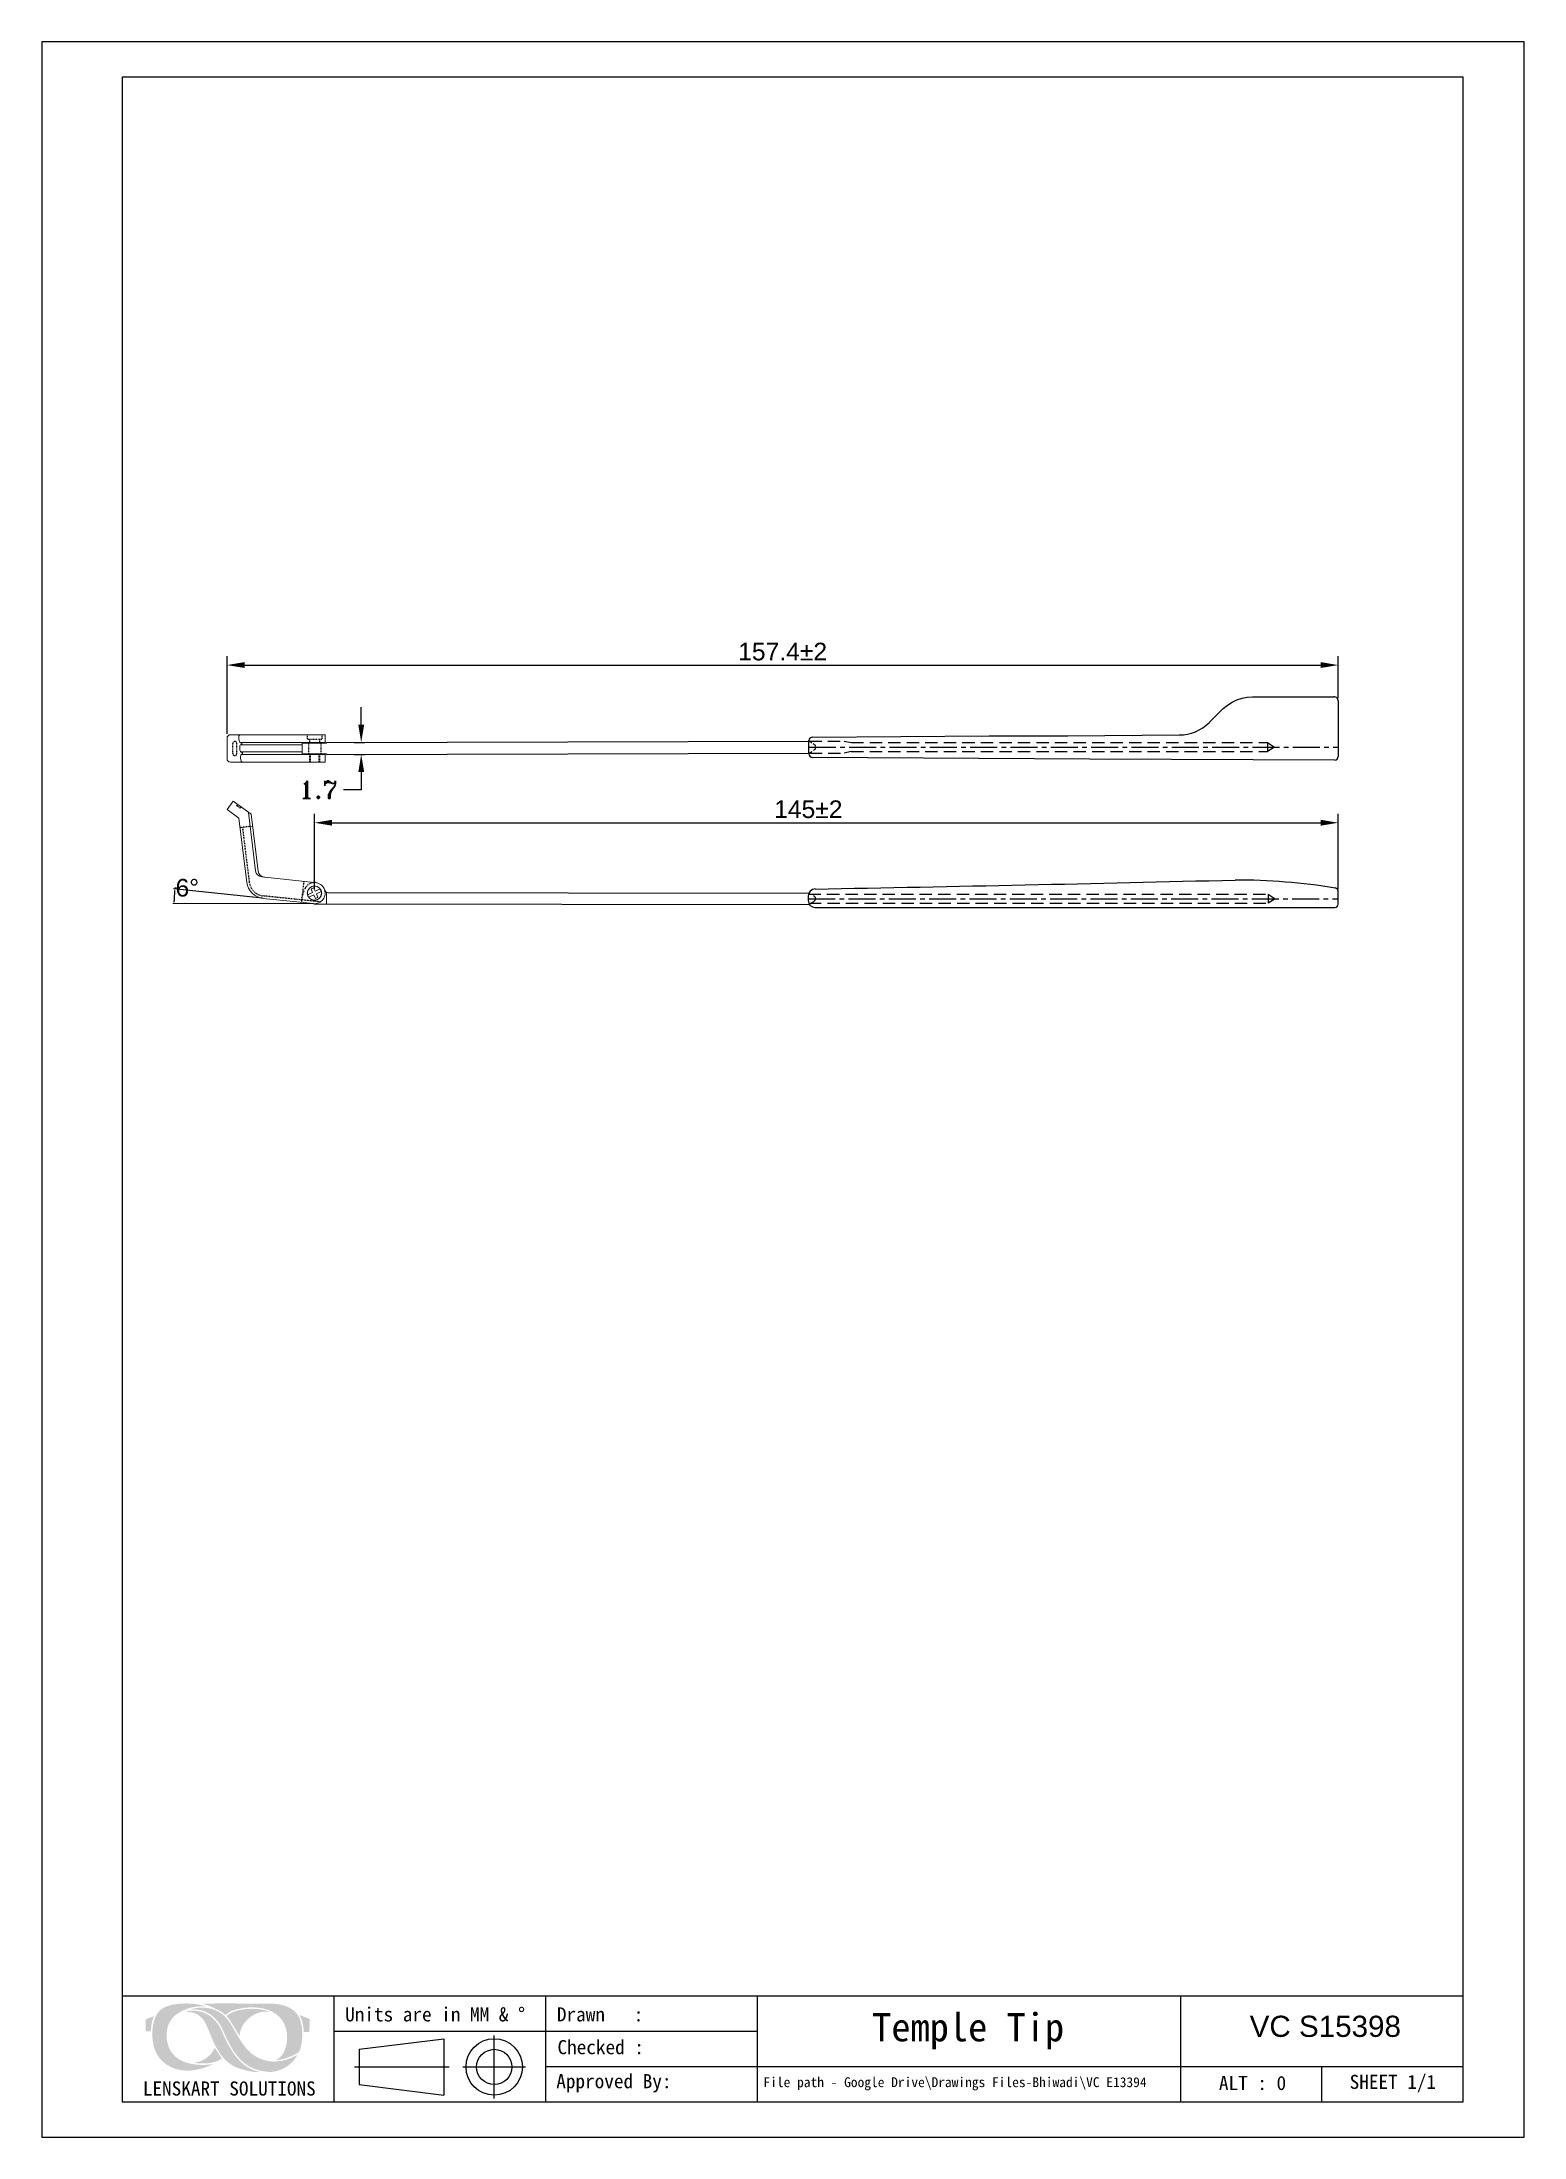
# Model space of a CAD drawing. Header units: inches. Extents: x 27 to 237, y -161 to 136.
import ezdxf

# ---------------------------------------------------------------- set-up
doc = ezdxf.new("R2010")
doc.units = ezdxf.units.IN
doc.header["$MEASUREMENT"] = 0
doc.linetypes.add('CENTER2', pattern=[28.575, 19.05, -3.175, 3.175, -3.175])
doc.linetypes.add('HIDDEN2', pattern=[0.1875, 0.125, -0.0625])
for name, color, linetype in [('Center Line', 2, 'CENTER2'), ('Dimension', 3, 'Continuous'), ('Hidden Line', 1, 'HIDDEN2'), ('图框-线条', 7, 'Continuous')]:
    doc.layers.add(name, color=color, linetype=linetype)
doc.layers.add('绘图层', color=7, linetype='Continuous', lineweight=15)
doc.styles.get("Standard").update_dxf_attribs({"font": 'arial.ttf'})
doc.styles.add('宋体', font='SimSun.ttf')
doc.styles.add('样式 1', font='romant.shx')
doc.dimstyles.new('ISO-25$0', dxfattribs={"dimtxt": 2.5, "dimasz": 2.5, "dimexe": 0.5, "dimexo": 1, "dimgap": 1, "dimtad": 0, "dimtih": 1, "dimtoh": 1, "dimdec": 1, "dimzin": 10, "dimdsep": 46, "dimlunit": 6, "dimtxsty": '样式 1', "dimcen": 0, "dimclrd": 256, "dimclre": 256, "dimclrt": 7, "dimazin": 0, "dimtfac": 1, "dimtdec": 1, "dimtofl": 0, "dimtmove": 0, "dimatfit": 0, "dimfxl": 1, "dimtolj": 1, "dimtzin": 10, "dimarcsym": 0})
doc.dimstyles.get("Standard").update_dxf_attribs({"dimtxt": 0.18, "dimasz": 0.18, "dimexe": 0.18, "dimexo": 0.0625, "dimgap": 0.09, "dimtad": 0, "dimtih": 1, "dimtoh": 1, "dimdec": 4, "dimzin": 0, "dimdsep": 46, "dimtxsty": 'Standard', "dimcen": 0.09, "dimadec": 0, "dimazin": 0, "dimtfac": 1, "dimtdec": 4, "dimtofl": 0, "dimtmove": 0, "dimatfit": 3, "dimfxl": 1, "dimtolj": 1, "dimtzin": 0, "dimarcsym": 0})

# ---------------------------------------------------------------- blocks, each defined once
blk = doc.blocks.new('*D6')
at = {"layer": 'Defpoints', "color": 0, "transparency": 16777216}
for p in [(46.09, 14.1), (58.69, 14.15), (65.82, 13.4), (65.95, 13.39), (136.09, 13.3)]:
    blk.add_point(p, dxfattribs=at)
at = {"layer": 'Dimension', "color": 0, "lineweight": -2, "transparency": 16777216}
for p, q in [((58.62, 14.16), (46.01, 15.48)), ((46.2, 15.64), (46.38, 15.64)), ((65.84, 13.39), (45.9, 13.42))]:
    blk.add_line(p, q, dxfattribs=at)
for start, end in [(174.5202, 179.4087), (173.4798, 174)]:
    blk.add_arc((65.9, 13.39), 19.83, start, end, dxfattribs=at)
at = {"layer": 'Dimension', "color": 0, "transparency": 16777216}
for points in [[(46.14, 15.29), (46.2, 15.28), (46.18, 15.46)], [(46.11, 13.6), (46.05, 13.6), (46.08, 13.42)]]:
    blk.add_solid(points, dxfattribs=at)
at = {"layer": 'Dimension', "color": 0, "transparency": 16777216, "insert": (47.96, 15.64), "char_height": 2.5, "attachment_point": 5}
blk.add_mtext('\\A1;6°', dxfattribs=at)
blk = doc.blocks.new('*D7')
at = {"layer": 'Defpoints', "color": 0, "transparency": 16777216}
for p in [(211.03, 24.87), (65.98, 14.89), (211.03, 14.89)]:
    blk.add_point(p, dxfattribs=at)
at = {"layer": 'Dimension', "color": 0, "lineweight": -2, "transparency": 16777216}
for p, q in [((65.98, 15.52), (65.98, 26.12)), ((68.48, 24.87), (208.53, 24.87)), ((211.03, 15.52), (211.03, 26.12))]:
    blk.add_line(p, q, dxfattribs=at)
at = {"layer": 'Dimension', "color": 0, "transparency": 16777216}
for points in [[(68.48, 25.29), (68.48, 24.45), (65.98, 24.87)], [(208.53, 25.29), (208.53, 24.45), (211.03, 24.87)]]:
    blk.add_solid(points, dxfattribs=at)
at = {"layer": 'Dimension', "color": 0, "transparency": 16777216, "insert": (135.95, 26.77), "char_height": 2.5, "attachment_point": 5}
blk.add_mtext('145±2', dxfattribs=at)
blk = doc.blocks.new('*D8')
at = {"layer": 'Defpoints', "color": 0, "transparency": 16777216}
for p in [(211.03, 47.22), (211.03, 41.93), (53.59, 36.85)]:
    blk.add_point(p, dxfattribs=at)
at = {"layer": 'Dimension', "color": 0, "lineweight": -2, "transparency": 16777216}
for p, q in [((53.59, 37.47), (53.59, 48.47)), ((211.03, 42.55), (211.03, 48.47)), ((56.09, 47.22), (208.53, 47.22))]:
    blk.add_line(p, q, dxfattribs=at)
at = {"layer": 'Dimension', "color": 0, "transparency": 16777216}
for points in [[(56.09, 47.64), (56.09, 46.81), (53.59, 47.22)], [(208.53, 47.64), (208.53, 46.81), (211.03, 47.22)]]:
    blk.add_solid(points, dxfattribs=at)
at = {"layer": 'Dimension', "color": 0, "transparency": 16777216, "insert": (132.31, 49.12), "char_height": 2.5, "attachment_point": 5}
blk.add_mtext('157.4±2', dxfattribs=at)
blk = doc.blocks.new('*D9')
at = {"lineweight": -2, "transparency": 16777216}
for p, q in [((72.6, 38.75), (72.6, 41.25)), ((71.62, 36.25), (73.1, 36.25)), ((71.62, 34.55), (73.1, 34.55)), ((72.6, 32.05), (72.6, 29.55)), ((72.6, 29.55), (70.1, 29.55))]:
    blk.add_line(p, q, dxfattribs=at)
at = {"transparency": 16777216}
for points in [[(72.19, 38.75), (73.02, 38.75), (72.6, 36.25)], [(72.19, 32.05), (73.02, 32.05), (72.6, 34.55)]]:
    blk.add_solid(points, dxfattribs=at)
at = {"layer": 'Defpoints', "color": 0, "transparency": 16777216}
for p in [(70.62, 36.25), (70.62, 34.55), (72.6, 34.55)]:
    blk.add_point(p, dxfattribs=at)
at = {"color": 7, "transparency": 16777216, "insert": (66.54, 29.55), "char_height": 2.5, "attachment_point": 5, "style": '样式 1'}
blk.add_mtext('\\A1;1.7', dxfattribs=at)

msp = doc.modelspace()

# ---------------------------------------------------------------- hatches: boundary and pattern name
at = {"layer": '图框-线条', "lineweight": 0, "ltscale": 0.1}
h = msp.add_hatch(color=252, dxfattribs=at)
edge = h.paths.add_edge_path()
edge.add_spline(control_points=[(42.07, -144.75), (42.07, -144.75), (42.06, -146.46), (42.06, -146.46), (42.06, -146.46), (42.06, -146.46), (42.78, -146.46), (42.78, -146.46), (42.78, -146.46), (42.83, -146.06), (42.84, -145.71), (42.91, -145.31), (42.91, -145.31), (42.98, -144.96), (43.09, -144.61), (43.21, -144.31), (43.21, -144.31), (43.21, -144.31), (42.07, -144.75), (42.07, -144.75)], knot_values=[0, 0, 0, 0, 0.166667, 0.166667, 0.166667, 0.166667, 0.333333, 0.333333, 0.333333, 0.333333, 0.5, 0.5, 0.5, 0.5, 0.666667, 0.666667, 0.666667, 0.666667, 1, 1, 1, 1], degree=3, periodic=0)
edge = h.paths.add_edge_path()
edge.add_spline(control_points=[(64.47, -146.54), (64.47, -146.54), (65.27, -146.54), (65.27, -146.54), (65.27, -146.54), (65.27, -146.54), (65.28, -144.69), (65.28, -144.69), (65.28, -144.69), (65.28, -144.69), (63.86, -144.13), (63.86, -144.13), (63.86, -144.13), (64.01, -144.49), (64.17, -144.75), (64.28, -145.19), (64.28, -145.19), (64.39, -145.65), (64.43, -146.05), (64.47, -146.54)], knot_values=[0, 0, 0, 0, 0.166667, 0.166667, 0.166667, 0.166667, 0.333333, 0.333333, 0.333333, 0.333333, 0.5, 0.5, 0.5, 0.5, 0.666667, 0.666667, 0.666667, 0.666667, 1, 1, 1, 1], degree=3, periodic=0)
edge = h.paths.add_edge_path(flags=17)
edge.add_spline(control_points=[(48.98, -150.88), (49.12, -150.99), (49.94, -151), (50.08, -151.01), (50.08, -151.01), (50.96, -151.03), (52.28, -150.82), (52.86, -150.26), (52.86, -150.26), (52.81, -150.18), (52.78, -150.15), (52.72, -150.08), (52.72, -150.08), (52.72, -150.08), (51.85, -148.79), (51.85, -148.79), (51.85, -148.79), (51.64, -149.05), (51.55, -149.55), (50.75, -150.16), (50.75, -150.16), (50.27, -150.53), (49.71, -150.78), (48.98, -150.88)], knot_values=[0, 0, 0, 0, 0.142857, 0.142857, 0.142857, 0.142857, 0.285714, 0.285714, 0.285714, 0.285714, 0.428571, 0.428571, 0.428571, 0.428571, 0.571429, 0.571429, 0.571429, 0.571429, 0.714286, 0.714286, 0.714286, 0.714286, 1, 1, 1, 1], degree=3, periodic=0)
edge = h.paths.add_edge_path(flags=17)
edge.add_spline(control_points=[(53.53, -144.3), (53.58, -144.39), (53.59, -144.38), (53.66, -144.45), (53.66, -144.45), (54.3, -145.19), (55.23, -146.98), (55.35, -147.11), (55.35, -147.11), (55.41, -145.61), (56.67, -144.3), (57.9, -143.87), (57.9, -143.87), (58.55, -143.64), (58.9, -143.63), (59.62, -143.7), (59.62, -143.7), (59.38, -143.51), (58.38, -143.34), (58.12, -143.31), (58.12, -143.31), (56.91, -143.17), (55.15, -143.29), (54.08, -143.89), (54.08, -143.89), (53.91, -143.99), (53.6, -144.18), (53.53, -144.3)], knot_values=[0, 0, 0, 0, 0.125, 0.125, 0.125, 0.125, 0.25, 0.25, 0.25, 0.25, 0.375, 0.375, 0.375, 0.375, 0.5, 0.5, 0.5, 0.5, 0.625, 0.625, 0.625, 0.625, 0.75, 0.75, 0.75, 0.75, 1, 1, 1, 1], degree=3, periodic=0)
edge = h.paths.add_edge_path()
edge.add_spline(control_points=[(52.95, -146.66), (52.55, -145.74), (52.42, -145.48), (51.78, -144.8), (51.78, -144.8), (50.9, -143.85), (49.56, -143.38), (48.23, -143.56), (48.23, -143.56), (48.15, -143.57), (48.07, -143.59), (47.99, -143.6), (47.99, -143.6), (47.99, -143.6), (47.75, -143.67), (47.75, -143.67), (47.75, -143.67), (48.52, -143.71), (49.12, -143.82), (49.63, -144.21), (49.63, -144.21), (50.13, -144.59), (50.33, -144.89), (50.65, -145.56), (50.65, -145.56), (51.18, -146.64), (51.54, -147.85), (52.13, -148.85), (52.13, -148.85), (52.76, -149.92), (53.37, -150.7), (54.43, -151.32), (54.43, -151.32), (55.29, -151.82), (57.08, -152.29), (58.27, -152.24), (58.27, -152.24), (58.14, -152.17), (57.95, -152.15), (57.79, -152.1), (57.79, -152.1), (55.58, -151.43), (54.31, -149.55), (53.33, -147.49), (53.33, -147.49), (53.2, -147.21), (53.08, -146.94), (52.95, -146.66)], knot_values=[0, 0, 0, 0, 0.076923, 0.076923, 0.076923, 0.076923, 0.153846, 0.153846, 0.153846, 0.153846, 0.230769, 0.230769, 0.230769, 0.230769, 0.307692, 0.307692, 0.307692, 0.307692, 0.384615, 0.384615, 0.384615, 0.384615, 0.461538, 0.461538, 0.461538, 0.461538, 0.538462, 0.538462, 0.538462, 0.538462, 0.615385, 0.615385, 0.615385, 0.615385, 0.692308, 0.692308, 0.692308, 0.692308, 0.769231, 0.769231, 0.769231, 0.769231, 0.846154, 0.846154, 0.846154, 0.846154, 1, 1, 1, 1], degree=3, periodic=0)
edge = h.paths.add_edge_path()
edge.add_spline(control_points=[(63.58, -149.8), (63.54, -149.81), (62.72, -150.2), (62.56, -150.26), (62.56, -150.26), (62.2, -150.4), (61.79, -150.53), (61.39, -150.6), (61.39, -150.6), (60.42, -150.79), (59.71, -150.79), (58.77, -150.51), (58.77, -150.51), (57.19, -150.05), (56.27, -148.94), (55.52, -147.78), (55.52, -147.78), (54.2, -145.73), (53.66, -143.74), (51.11, -143.2), (51.11, -143.2), (50.68, -143.1), (50.17, -143.07), (49.72, -143.1), (49.72, -143.1), (49.41, -143.13), (48.69, -143.2), (48.47, -143.33), (48.47, -143.33), (49.6, -143.31), (50.47, -143.52), (51.27, -144.09), (51.27, -144.09), (52.92, -145.28), (52.97, -146.52), (53.84, -148.06), (53.84, -148.06), (54.25, -148.8), (54.55, -149.38), (55.12, -150.05), (55.12, -150.05), (56.31, -151.44), (57.57, -152.05), (59.52, -152.2), (59.52, -152.2), (60.46, -152.26), (61.4, -151.85), (62.02, -151.46), (62.02, -151.46), (62.44, -151.19), (62.78, -150.86), (63.1, -150.49), (63.1, -150.49), (63.27, -150.3), (63.45, -150.01), (63.58, -149.8)], knot_values=[0, 0, 0, 0, 0.066667, 0.066667, 0.066667, 0.066667, 0.133333, 0.133333, 0.133333, 0.133333, 0.2, 0.2, 0.2, 0.2, 0.266667, 0.266667, 0.266667, 0.266667, 0.333333, 0.333333, 0.333333, 0.333333, 0.4, 0.4, 0.4, 0.4, 0.466667, 0.466667, 0.466667, 0.466667, 0.533333, 0.533333, 0.533333, 0.533333, 0.6, 0.6, 0.6, 0.6, 0.666667, 0.666667, 0.666667, 0.666667, 0.733333, 0.733333, 0.733333, 0.733333, 0.8, 0.8, 0.8, 0.8, 0.866667, 0.866667, 0.866667, 0.866667, 1, 1, 1, 1], degree=3, periodic=0)
edge = h.paths.add_edge_path()
edge.add_spline(control_points=[(53.38, -144.14), (53.94, -143.71), (54.1, -143.57), (54.92, -143.34), (54.92, -143.34), (56.79, -142.82), (59.21, -142.95), (60.67, -144.11), (60.67, -144.11), (61.47, -144.74), (62.13, -145.84), (62.09, -147.39), (62.09, -147.39), (62.06, -148.53), (61.78, -149.64), (60.88, -150.3), (60.88, -150.3), (60.82, -150.34), (60.57, -150.49), (60.51, -150.51), (60.51, -150.51), (61.4, -150.57), (62.8, -149.96), (63.53, -149.55), (63.53, -149.55), (63.81, -149.39), (63.78, -149.42), (63.9, -149.1), (63.9, -149.1), (64.36, -147.84), (64.38, -146.09), (63.95, -144.86), (63.95, -144.86), (63.76, -144.29), (63.55, -144), (63.18, -143.63), (63.18, -143.63), (62.42, -142.87), (60.91, -142.52), (59.82, -142.52), (59.82, -142.52), (56.59, -142.52), (53.28, -142.48), (50.08, -142.52), (50.08, -142.52), (50.31, -142.62), (50.73, -142.72), (50.99, -142.81), (50.99, -142.81), (51.27, -142.91), (52.45, -143.47), (52.68, -143.61), (52.68, -143.61), (53, -143.8), (53.32, -144.11), (53.38, -144.14)], knot_values=[0, 0, 0, 0, 0.066667, 0.066667, 0.066667, 0.066667, 0.133333, 0.133333, 0.133333, 0.133333, 0.2, 0.2, 0.2, 0.2, 0.266667, 0.266667, 0.266667, 0.266667, 0.333333, 0.333333, 0.333333, 0.333333, 0.4, 0.4, 0.4, 0.4, 0.466667, 0.466667, 0.466667, 0.466667, 0.533333, 0.533333, 0.533333, 0.533333, 0.6, 0.6, 0.6, 0.6, 0.666667, 0.666667, 0.666667, 0.666667, 0.733333, 0.733333, 0.733333, 0.733333, 0.8, 0.8, 0.8, 0.8, 0.866667, 0.866667, 0.866667, 0.866667, 1, 1, 1, 1], degree=3, periodic=0)
edge = h.paths.add_edge_path()
edge.add_spline(control_points=[(51.6, -151.1), (51.46, -151.09), (51.2, -151.15), (51.03, -151.17), (51.03, -151.17), (48.46, -151.4), (45.43, -150.73), (45.06, -147.58), (45.06, -147.58), (44.89, -146.12), (45.34, -144.79), (46.52, -143.98), (46.52, -143.98), (47.69, -143.18), (48.87, -142.86), (50.6, -142.91), (50.6, -142.91), (50.6, -142.91), (49.9, -142.72), (49.9, -142.72), (49.9, -142.72), (48.38, -142.39), (46.09, -142.38), (44.74, -143.05), (44.74, -143.05), (43.98, -143.43), (43.55, -143.99), (43.26, -144.94), (43.26, -144.94), (42.76, -146.57), (42.91, -149.06), (44.12, -150.34), (44.12, -150.34), (44.28, -150.51), (44.35, -150.62), (44.54, -150.77), (44.54, -150.77), (44.73, -150.92), (44.76, -150.98), (45.01, -151.15), (45.01, -151.15), (46.58, -152.26), (48.63, -152.2), (50.44, -151.59), (50.44, -151.59), (50.65, -151.52), (50.85, -151.44), (51.05, -151.36), (51.05, -151.36), (51.17, -151.31), (51.53, -151.11), (51.6, -151.1)], knot_values=[0, 0, 0, 0, 0.071429, 0.071429, 0.071429, 0.071429, 0.142857, 0.142857, 0.142857, 0.142857, 0.214286, 0.214286, 0.214286, 0.214286, 0.285714, 0.285714, 0.285714, 0.285714, 0.357143, 0.357143, 0.357143, 0.357143, 0.428571, 0.428571, 0.428571, 0.428571, 0.5, 0.5, 0.5, 0.5, 0.571429, 0.571429, 0.571429, 0.571429, 0.642857, 0.642857, 0.642857, 0.642857, 0.714286, 0.714286, 0.714286, 0.714286, 0.785714, 0.785714, 0.785714, 0.785714, 0.857143, 0.857143, 0.857143, 0.857143, 1, 1, 1, 1], degree=3, periodic=0)

# ---------------------------------------------------------------- linework, layer by layer
for p, q in [((228.71, 130.56), (38.71, 130.56)), ((38.71, 130.56), (38.71, -156.44)), ((228.71, -156.44), (228.71, 130.56)), ((195.35, 41.55), (195.98, 41.97)), ((195.98, 41.97), (196.68, 42.29)), ((196.68, 42.29), (197.4, 42.52)), ((197.4, 42.52), (198.14, 42.67)), ((198.14, 42.67), (198.9, 42.73)), ((198.9, 42.73), (210.43, 42.73)), ((211.03, 42.13), (211.03, 34.24)), ((192.76, 39.09), (194.75, 41.06)), ((194.75, 41.06), (195.35, 41.55)), ((67.68, 36.25), (136.03, 36.43)), ((136.03, 34.64), (136.03, 36.51)), ((136.53, 37.01), (161.58, 37.17)), ((161.6, 37.17), (172.72, 37.21)), ((172.72, 37.21), (188.51, 37.31)), ((67.68, 34.55), (136.03, 34.73)), ((175.82, 33.86), (136.53, 34.14)), ((210.53, 33.74), (175.82, 33.86)), ((67.89, 14.99), (136.03, 14.9)), ((211.03, 13.35), (211.03, 15.13)), ((65.95, 13.39), (136.09, 13.3)), ((135.93, 14.48), (135.93, 13.85)), ((136.93, 12.85), (210.53, 12.85)), ((38.71, -141.44), (228.71, -141.44)), ((68.71, -141.44), (68.71, -156.44)), ((98.71, -141.44), (98.71, -156.44)), ((128.71, -141.44), (128.71, -156.44)), ((188.71, -156.44), (188.71, -141.44)), ((68.71, -146.44), (128.71, -146.44)), ((72.3, -149), (84.3, -147.5)), ((84.3, -147.5), (84.3, -155.5)), ((91.45, -155.95), (91.45, -147.06)), ((72.3, -149), (72.3, -154)), ((98.71, -151.44), (228.71, -151.44)), ((208.71, -156.44), (208.71, -151.44)), ((71.64, -151.5), (85.04, -151.5)), ((72.3, -154), (84.3, -155.5)), ((87.01, -151.5), (95.9, -151.5)), ((38.71, -156.44), (228.71, -156.44))]:
    msp.add_line(p, q)
at = {"lineweight": 20}
for p, q in [((53.59, 36.85), (53.59, 33.95)), ((53.59, 26.75), (54.44, 27.93)), ((55.26, 25.54), (53.59, 26.75)), ((54.44, 27.93), (57, 26.07)), ((67.68, 13.39), (67.68, 15.04))]:
    msp.add_line(p, q, dxfattribs=at)
at = {"color": 7, "lineweight": 20}
for p, q in [((67.48, 37.35), (54.09, 37.35)), ((67.48, 36.25), (55.44, 36.25)), ((64.23, 35.9), (55.48, 35.9)), ((55.61, 36.17), (55.49, 36.22)), ((55.61, 35.96), (55.54, 35.93)), ((55.68, 36.06), (55.68, 36.09)), ((64.23, 36.25), (67.48, 36.25)), ((64.23, 36.25), (64.23, 34.55)), ((64.23, 36.15), (67.68, 36.15)), ((67.48, 36.25), (67.48, 37.35)), ((67.48, 33.45), (54.09, 33.45)), ((64.23, 34.9), (55.56, 34.9)), ((67.48, 34.55), (55.6, 34.55)), ((55.73, 34.82), (55.61, 34.87)), ((55.73, 34.61), (55.66, 34.58)), ((55.8, 34.71), (55.79, 34.74)), ((64.23, 34.65), (67.68, 34.65)), ((64.23, 34.55), (67.48, 34.55)), ((67.48, 33.45), (67.48, 34.55)), ((55.26, 25.54), (56.38, 16.42)), ((56.62, 26.34), (57.64, 18.06)), ((57, 26.07), (57.98, 18.02)), ((66.34, 16.36), (58.53, 17.18)), ((65.82, 13.4), (58.69, 14.15))]:
    msp.add_line(p, q, dxfattribs=at)
at = {"color": 0, "ltscale": 1000}
for p, q in [((67.68, 36.15), (67.68, 36.25)), ((67.68, 34.65), (67.68, 34.55))]:
    msp.add_line(p, q, dxfattribs=at)
msp.add_lwpolyline([(27.36, -161.44), (237.36, -161.44), (237.36, 135.56), (27.36, 135.56)], close=True)
at = {"color": 7, "lineweight": 20}
for points in [[(65.01, 14.66), (65.71, 14.99), (65.49, 15.46, -0.135792), (65.86, 15.63), (66.08, 15.16), (66.78, 15.49)], [(66.95, 15.12), (66.25, 14.79), (66.47, 14.32, -0.135792), (66.11, 14.15), (65.88, 14.63), (65.18, 14.3)]]:
    msp.add_lwpolyline(points, format="xyb", dxfattribs=at)
for radius in [1.02, 1]:
    msp.add_circle((65.98, 14.89), radius, dxfattribs=at)
for radius in [4, 2.5]:
    msp.add_circle((91.45, -151.5), radius)
for centre, radius, start, end in [((210.43, 42.13), 0.6, 359.9999, 90), ((188.47, 43.39), 6.08, 270.3804, 314.9807), ((136.53, 36.51), 0.5, 90.3627, 180), ((136.53, 34.64), 0.5, 180, 269.5982), ((210.53, 34.24), 0.5, 269.787, 359.9999), ((136.93, 14.48), 1, 91.0601, 180), ((-49.12, 10069.25), 10055.5, 271.060091, 271.399151), ((196.4, -73.03), 89.78, 80.894, 89.9951), ((136.93, 13.85), 1, 180, 270), ((210.53, 13.35), 0.5, 270, 0)]:
    msp.add_arc(centre, radius, start, end)
at = {"lineweight": 20}
for centre, start, end in [((54.09, 36.85), 90, 180), ((54.09, 33.95), 180, 270), ((67.89, 15.49), 197.4576, 270)]:
    msp.add_arc(centre, 0.5, start, end, dxfattribs=at)
at = {"color": 7, "lineweight": 20}
for centre, radius, start, end in [((56.83, 36.93), 1.57, 170.7186, 202.2241), ((55.48, 37.15), 0.2, 90, 170.7186), ((55.56, 36.41), 0.2, 202.2241, 250), ((56.69, 35.5), 1.31, 167.3905, 203.6694), ((55.61, 35.74), 0.2, 110, 167.3905), ((55.58, 36.08), 0.1, 5, 70), ((55.58, 36.05), 0.1, 290, 5), ((55.67, 35.06), 0.2, 203.6694, 250), ((57.08, 34.13), 1.57, 168.6494, 200.3822), ((55.73, 34.4), 0.2, 110, 168.6494), ((55.79, 33.65), 0.2, 200.3822, 270), ((55.7, 34.73), 0.1, 5, 70), ((55.7, 34.7), 0.1, 290, 5), ((58.63, 18.18), 1, 187, 264), ((58.98, 18.14), 1, 187, 264), ((58.96, 16.74), 2.6, 187, 264), ((65.98, 14.89), 1.5, 264, 86)]:
    msp.add_arc(centre, radius, start, end, dxfattribs=at)
at = {"ltscale": 5}
msp.add_arc((210.53, 15.13), 0.5, 360, 80.894, dxfattribs=at)
at = {"layer": 'Center Line', "ltscale": 0.2}
for p, q in [((136.03, 35.57), (211.03, 35.57)), ((135.93, 14.09), (211.03, 14.09))]:
    msp.add_line(p, q, dxfattribs=at)
at = {"layer": 'Hidden Line'}
for p, q in [((54.39, 34.7), (54.39, 36.1)), ((54.99, 34.7), (54.99, 36.1)), ((64.96, 37.35), (64.96, 36.65)), ((67.01, 36.65), (64.96, 36.65)), ((65.11, 36.15), (65.11, 34.65)), ((65.28, 36.65), (65.28, 36.25)), ((66.68, 36.65), (66.68, 36.25)), ((66.86, 36.15), (66.86, 34.65)), ((67.01, 37.35), (67.01, 36.65)), ((65.28, 34.55), (65.28, 33.45)), ((65.38, 34.55), (65.38, 33.45)), ((66.58, 34.55), (66.58, 33.45)), ((66.68, 34.55), (66.68, 33.45)), ((54.97, 27.29), (55.08, 27.46)), ((54.97, 27.29), (55.45, 26.94)), ((55.45, 26.94), (55.57, 27.1)), ((56.87, 24.35), (55.43, 24.17)), ((55.77, 24.21), (56.73, 16.46)), ((64.45, 16.56), (64.13, 13.58)), ((64.21, 14.27), (64.55, 15.35)), ((66.82, 13.65), (58.72, 14.5))]:
    msp.add_line(p, q, dxfattribs=at)
at = {"layer": 'Hidden Line', "ltscale": 14}
for p, q in [((136.1, 36.43), (141.02, 36.45)), ((141.02, 36.45), (142.02, 36.25)), ((142.02, 36.25), (201.02, 36.25)), ((201.02, 36.25), (201.02, 34.95)), ((201.02, 36.25), (202.02, 35.6)), ((136.15, 34.73), (141.02, 34.75)), ((142.02, 34.95), (141.02, 34.75)), ((142.02, 34.95), (201.02, 34.95)), ((202.02, 35.6), (201.02, 34.95)), ((135.97, 14.75), (201.08, 14.75)), ((136.02, 13.45), (201.08, 13.45)), ((201.08, 14.75), (201.08, 13.45)), ((201.08, 14.75), (202.08, 14.1)), ((202.08, 14.1), (201.08, 13.45))]:
    msp.add_line(p, q, dxfattribs=at)
at = {"layer": 'Hidden Line', "lineweight": 0, "ltscale": 10}
msp.add_line((57.21, 24.31), (56.87, 24.35), dxfattribs=at)
at = {"layer": 'Hidden Line'}
for centre, radius, start, end in [((54.69, 36.1), 0.3, 0, 180), ((54.69, 34.7), 0.3, 180, 0), ((58.96, 16.74), 2.25, 187, 264), ((65.98, 14.89), 1.5, 84, 162.1758)]:
    msp.add_arc(centre, radius, start, end, dxfattribs=at)
at = {"layer": 'Hidden Line', "ltscale": 4}
msp.add_spline([(136.03, 34.73), (137.03, 35.58), (136.03, 36.43)], degree=3, dxfattribs=at)
at = {"layer": 'Hidden Line', "ltscale": 14}
msp.add_spline([(136.09, 13.3), (136.99, 14.1), (136.03, 14.9)], degree=3, dxfattribs=at)

# ---------------------------------------------------------------- texts
at = {"insert": (209.2, -145.76), "char_height": 3, "width": 34.3483, "attachment_point": 5}
msp.add_mtext('VC S15398', dxfattribs=at)
at = {"layer": '绘图层', "color": 7, "linetype": 'ByBlock', "lineweight": 9, "attachment_point": 5, "style": '宋体'}
for s, insert, char_height, width in [('\\pxql;{\\fNSimSun|b0|i0|c0|p49;Units are in MM & %%D}', (85.6, -144.06), 2, 30.5443), ('\\pxql;{\\fNSimSun|b0|i0|c0|p49;Drawn   : }', (115.6, -144.06), 2, 30.5443), ('{\\fNSimSun|b0|i0|c0|p49;Temple Tip}', (158.59, -146.44), 4, 58.2869), ('\\pxql;{\\fNSimSun|b0|i0|c0|p49;Checked : }', (111.86, -148.71), 2, 22.9015), ('{\\fSimSun|b0|i0|c134|p2;LENSKART SOLUTIONS}', (53.91, -154.57), 2, 58.9745), ('\\pxql;{\\fNSimSun|b0|i0|c0|p49;Approved By:}', (111.69, -153.81), 2, 22.9015), ('\\pxql;{\\fNSimSun|b0|i0|c0|p49;File path - Google Drive\\\\Drawings Files-Bhiwadi\\\\VC E13394}', (174.54, -153.89), 1.4, 89.89), ('{\\fNSimSun|b0|i0|c0|p49;ALT : 0}', (198.89, -153.79), 2, 17.2791), ('{\\fNSimSun|b0|i0|c0|p49;SHEET 1/1}', (218.77, -153.86), 2, 17.2791)]:
    msp.add_mtext(s, dxfattribs=dict(at, insert=insert, char_height=char_height, width=width))

# ---------------------------------------------------------------- dimensions: what is measured, and where the dimension line sits
dim = msp.add_linear_dim(base=(72.6, 34.55), p1=(70.62, 36.25), p2=(70.62, 34.55), angle=90, dimstyle='ISO-25$0')
dim.commit()
dim.dimension.update_dxf_attribs({"geometry": '*D9', "text_midpoint": (66.54, 29.55)})
at = {"layer": 'Dimension'}
dim = msp.add_linear_dim(base=(211.03, 47.22), p1=(53.59, 36.85), p2=(211.03, 41.93), dimstyle='ISO-25$0', override={"dimexe": 1.25, "dimexo": 0.625, "dimgap": 0.625, "dimtad": 1, "dimtih": 0, "dimtoh": 0, "dimzin": 8, "dimlunit": 2, "dimtxsty": 'Standard', "dimcen": 2.5, "dimclrd": 0, "dimclre": 0, "dimclrt": 0, "dimadec": 0, "dimtol": 1, "dimtp": 2, "dimtm": 2, "dimtdec": 2, "dimtofl": 1, "dimatfit": 3, "dimtolj": 0, "dimtzin": 8}, dxfattribs=at)
dim.commit()
dim.dimension.update_dxf_attribs({"geometry": '*D8', "text_midpoint": (132.31, 49.12)})
dim = msp.add_linear_dim(base=(211.0262, 24.8702), p1=(65.9804, 14.8914), p2=(211.0262, 14.8914), dimstyle='ISO-25$0', override={"dimexe": 1.25, "dimexo": 0.625, "dimgap": 0.625, "dimtad": 1, "dimtih": 0, "dimtoh": 0, "dimzin": 8, "dimlunit": 2, "dimtxsty": 'Standard', "dimcen": 2.5, "dimclrd": 0, "dimclre": 0, "dimclrt": 0, "dimadec": 0, "dimtol": 1, "dimtp": 2, "dimtm": 2, "dimtdec": 2, "dimtofl": 1, "dimatfit": 3, "dimtolj": 0, "dimtzin": 8}, dxfattribs=at)
dim.commit()
dim.dimension.update_dxf_attribs({"geometry": '*D7', "text_midpoint": (135.9537, 24.8702), "dimtype": 160})
dim = msp.add_angular_dim_2l(base=(46.09, 14.1), line1=((65.82, 13.4), (58.69, 14.15)), line2=((65.95, 13.39), (136.09, 13.3)), dimstyle='Standard', override={"dimtxt": 2.5, "dimdec": 1, "dimadec": 0, "dimtp": 1, "dimtm": 1, "dimtdec": 0}, dxfattribs=at)
dim.commit()
dim.dimension.update_dxf_attribs({"geometry": '*D6', "text_midpoint": (47.96, 15.64)})

doc.saveas('drawing.dxf')
